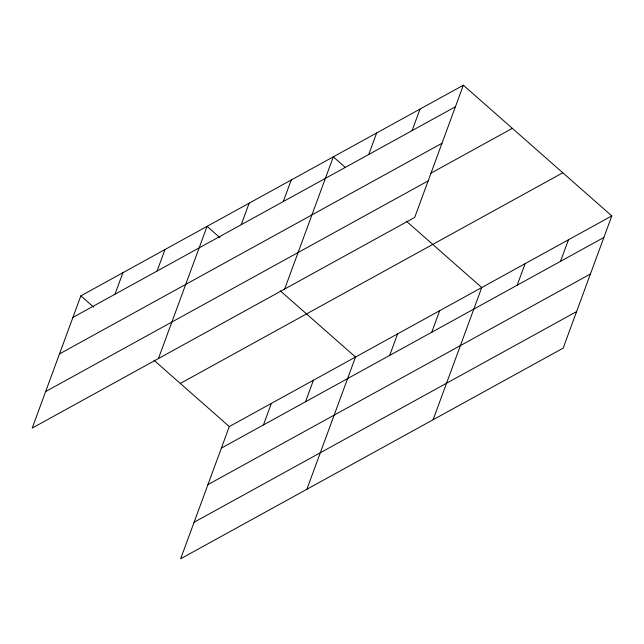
<?xml version="1.0" encoding="UTF-8"?>
<svg xmlns="http://www.w3.org/2000/svg" width="644" height="644" viewBox="0 0 644 644"><rect width="100%" height="100%" fill="white"/><g stroke="black" fill="none" stroke-linecap="round" stroke-linejoin="round"><path stroke-width="0.97" d="M463.35 85.217L80.846 295.87L32.2 428.083L414.704 217.431L463.35 85.217L611.8 215.917L563.154 348.13L180.65 558.783L229.296 426.57L611.8 215.917M114.994 294.236L122.924 272.694M157.072 271.06L164.993 249.526M158.424 358.563L207.07 226.35L219.886 237.636M241.226 224.716L249.148 203.182M283.304 201.548L291.225 180.006M284.656 289.051L333.302 156.838L345.361 167.456M263.444 424.935L271.366 403.402M368.73 154.504L376.651 132.962M305.522 401.767L313.443 380.226M412.079 130.627L420.001 109.094M306.874 489.271L355.52 357.058L280.164 290.71M389.668 355.424L397.598 333.882M431.746 332.248L439.675 310.714M433.106 419.751L481.744 287.546L406.396 221.198M517.172 285.203L525.101 263.67M560.521 261.327L568.451 239.793M72.917 317.403L455.429 106.751M59.481 353.926L441.993 143.274M430.844 173.228L512.342 128.349M45.635 391.56L428.147 180.908M180.304 383.438L562.816 172.785M221.367 448.103L603.879 237.459M207.932 484.634L590.435 273.982M194.085 522.26L576.597 311.607M80.846 295.87L93.654 307.148M153.94 360.221L229.296 426.57"/></g></svg>
